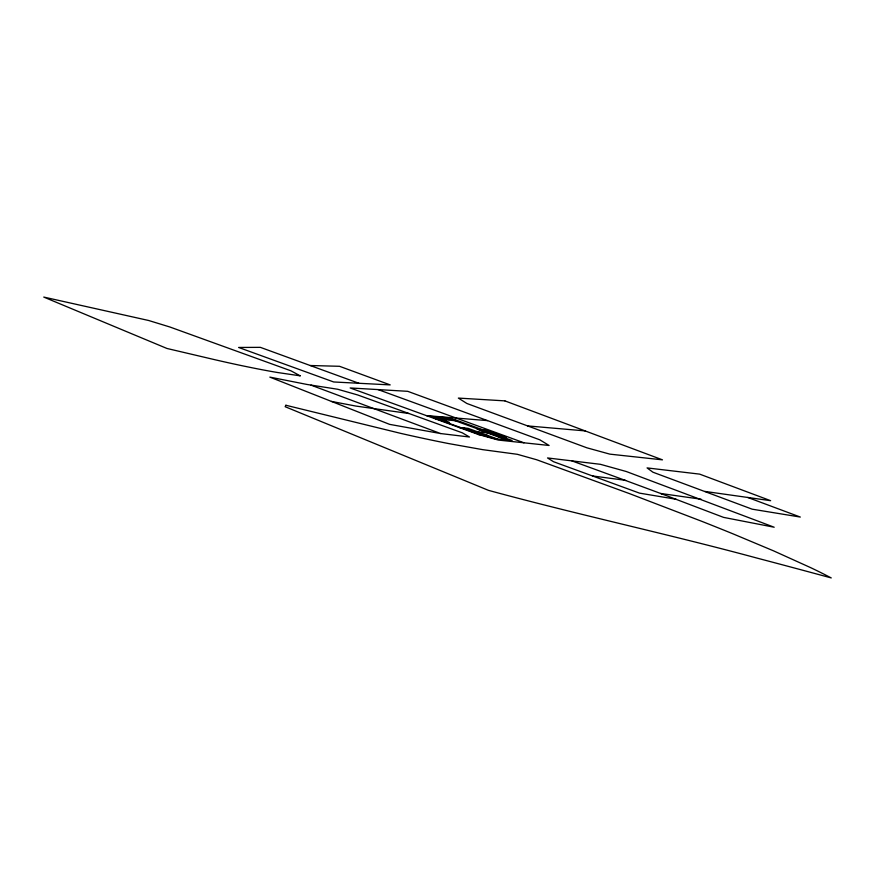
<?xml version="1.0" encoding="UTF-8"?>
<svg xmlns="http://www.w3.org/2000/svg" width="875" height="875" viewBox="0 0 875 875"><rect width="100%" height="100%" fill="white"/><g stroke="black" fill="none" stroke-linecap="round" stroke-linejoin="round"><path stroke-width="1.31" d="M310.188 365.509L339.533 366.297L390.195 384.902L333.681 381.97L238.612 347.452L260.367 347.353L358.936 383.283M426.344 415.603L487.517 420.613M427.886 416.161L448.886 417.9L456.936 420.831L435.761 419.016M527.625 425.917L585.102 430.894M445.955 422.242L449.531 422.559L437.489 418.184M459.167 427.514L468.059 428.345L497.317 438.966M477.936 431.922L487.113 432.819M477.05 433.519L480.736 433.88L490.459 437.413M487.539 435.411L478.472 434.514L350.153 387.953L407.717 391.322L539.777 439.797L549.095 445.473L498.334 440.07L478.297 434.47M496.803 436.341L506.286 437.292L486.456 430.062L477.148 429.188L506.669 439.928M408.953 413.514L355.841 406.066L331.439 401.417M592.922 476.011L624.87 480.222L662.944 494.32M704.9 491.422L770.645 500.686L699.65 474.13L647.073 467.906L652.903 472.194L752.15 509.173L800.319 517.059L747.753 497.459M440.705 433.562L469.481 437.008L462.328 432.83L357.689 394.964L337.695 389.255L306.983 384.453L269.839 377.114L389.605 424.364L440.705 433.562L311.03 385.153M701.116 499.22L660.658 493.467L723.559 517.377L774.189 527.231L626.325 471.527L600.436 464.319L547.531 457.942L553.481 461.694L639.505 493.128L676.08 499.242M438.244 417.025L446.206 419.913M463.586 427.919L482.978 434.963M378.055 389.583L523.961 442.794M625.625 480.506L571.889 460.884M451.434 419.366L508.462 440.114M285.895 405.256L285.163 406.711L488.48 490.35C577.391 514.587 667.538 533.892 756.492 557.955A751.975 37.658 16.6 0 1 817.119 574.109L831.25 577.927L823.758 574.066A548.439 36.455 17.9 0 0 810.972 567.798L773.609 550.878L733.064 533.87A583.1 38.369 18 0 0 701.772 521.314L629.42 493.598L536.692 459.758L517.355 454.311L482.738 449.663L448.634 443.57A717.434 68.042 19.4 0 1 400.564 433.333L285.895 405.256M504.875 400.87L458.347 398.081L466.867 403.473L586.906 447.814L609.842 454.136L662.473 459.845L504.875 400.87M454.858 419.65L433.956 417.889L478.811 434.164L495.261 438.758L512.083 440.486L454.858 419.65M300.147 375.823L277.648 372.531A571.659 54.862 19.7 0 1 251.978 367.752L242.834 365.881A629.88 60.736 19.9 0 1 213.642 359.428L166.961 348.469L43.75 297.073L148.641 320.491L169.783 326.966L290.992 370.836L300.147 375.823"/></g></svg>
